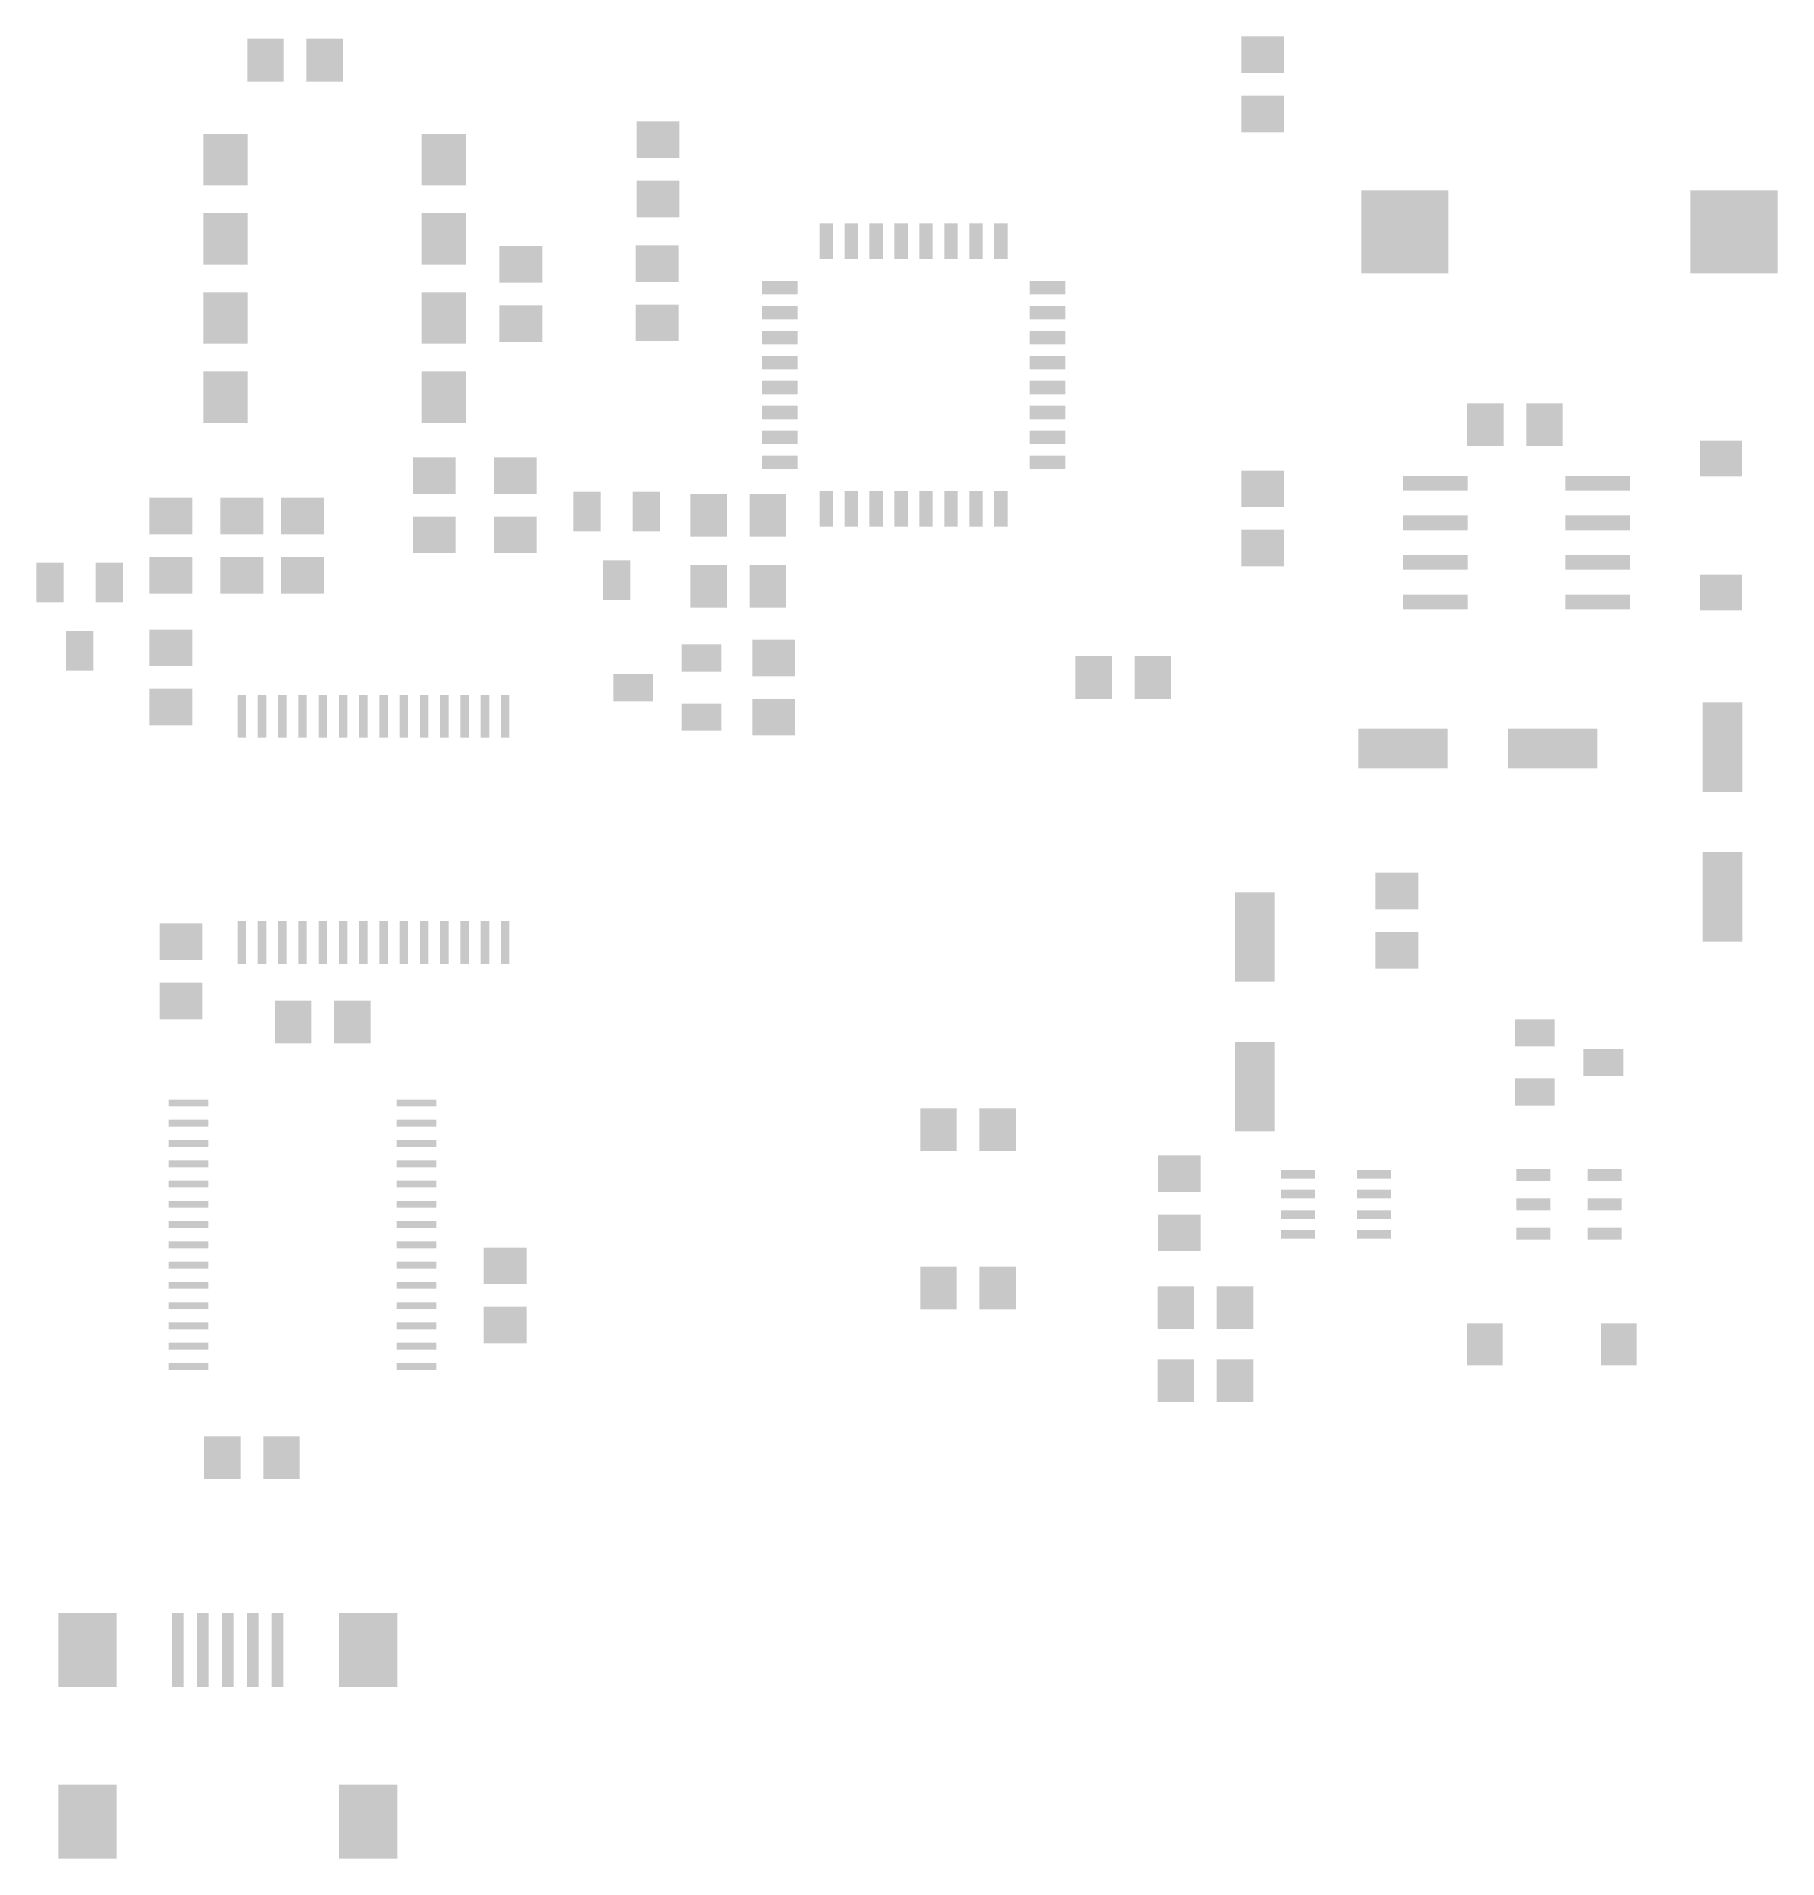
# Model space of a CAD drawing. Extents: x 1.9 to 57.7, y 12.8 to 71.3.
import ezdxf

# ---------------------------------------------------------------- set-up
doc = ezdxf.new("R2010")
doc.units = 0
doc.layers.add('31', color=253, linetype='CONTINUOUS')

# ---------------------------------------------------------------- blocks, each defined once
blk = doc.blocks.new('RECT')
blk.add_solid([(-0.5, -0.5), (0.5, -0.5), (-0.5, 0.5), (0.5, 0.5)])

msp = doc.modelspace()

# ---------------------------------------------------------------- block references
at = {"layer": '31'}
for p, xscale, yscale, rotation in [((9.21, 70.5), 1.173, 1.373, 180), ((11.11, 70.5), 1.173, 1.373, 180), ((41.2, 70.675), 1.173, 1.373, 90), ((41.2, 68.775), 1.173, 1.373, 90), ((21.8, 67.95), 1.173, 1.373, 90), ((7.93, 67.31), 1.653, 1.423, 270), ((14.93, 67.31), 1.653, 1.423, 90), ((21.8, 66.05), 1.173, 1.373, 90), ((45.757, 64.9978), 2.793, 2.663, 180), ((56.317, 64.9978), 2.793, 2.663, 180), ((7.93, 64.77), 1.653, 1.423, 270), ((14.93, 64.77), 1.653, 1.423, 90), ((27.2, 64.6926), 0.4318, 1.143, 180), ((28, 64.6926), 0.4318, 1.143, 180), ((28.8, 64.6926), 0.4318, 1.143, 180), ((29.6, 64.6926), 0.4318, 1.143, 180), ((30.4, 64.6926), 0.4318, 1.143, 180), ((31.2, 64.6926), 0.4318, 1.143, 180), ((32, 64.6926), 0.4318, 1.143, 180), ((32.8, 64.6926), 0.4318, 1.143, 180), ((17.4, 63.95), 1.173, 1.373, 90), ((21.775, 63.975), 1.173, 1.373, 270), ((25.7074, 63.2), 1.143, 0.4318, 180), ((34.2926, 63.2), 1.143, 0.4318, 180), ((7.93, 62.23), 1.653, 1.423, 270), ((14.93, 62.23), 1.653, 1.423, 90), ((17.4, 62.05), 1.173, 1.373, 90), ((21.775, 62.075), 1.173, 1.373, 270), ((25.7074, 62.4), 1.143, 0.4318, 180), ((34.2926, 62.4), 1.143, 0.4318, 180), ((25.7074, 61.6), 1.143, 0.4318, 180), ((34.2926, 61.6), 1.143, 0.4318, 180), ((25.7074, 60.8), 1.143, 0.4318, 180), ((34.2926, 60.8), 1.143, 0.4318, 180), ((7.93, 59.69), 1.653, 1.423, 270), ((14.93, 59.69), 1.653, 1.423, 90), ((25.7074, 60), 1.143, 0.4318, 180), ((34.2926, 60), 1.143, 0.4318, 180), ((25.7074, 59.2), 1.143, 0.4318, 180), ((34.2926, 59.2), 1.143, 0.4318, 180), ((25.7074, 58.4), 1.143, 0.4318, 180), ((34.2926, 58.4), 1.143, 0.4318, 180), ((55.9, 57.725), 1.143, 1.343, 90), ((14.625, 57.175), 1.173, 1.373, 270), ((17.225, 57.175), 1.173, 1.373, 90), ((25.7074, 57.6), 1.143, 0.4318, 180), ((34.2926, 57.6), 1.143, 0.4318, 180), ((41.2, 56.75), 1.173, 1.373, 270), ((46.7396, 56.9294), 0.473, 2.073, 270), ((51.9396, 56.9294), 0.473, 2.073, 270), ((6.175, 55.875), 1.173, 1.373, 270), ((8.45, 55.875), 1.173, 1.373, 270), ((10.4, 55.875), 1.173, 1.373, 90), ((19.525, 56.025), 0.873, 1.273, 180), ((21.425, 56.025), 0.873, 1.273, 180), ((27.2, 56.1074), 0.4318, 1.143, 180), ((28, 56.1074), 0.4318, 1.143, 180), ((28.8, 56.1074), 0.4318, 1.143, 180), ((29.6, 56.1074), 0.4318, 1.143, 180), ((30.4, 56.1074), 0.4318, 1.143, 180), ((31.2, 56.1074), 0.4318, 1.143, 180), ((32, 56.1074), 0.4318, 1.143, 180), ((32.8, 56.1074), 0.4318, 1.143, 180), ((14.625, 55.275), 1.173, 1.373, 270), ((17.225, 55.275), 1.173, 1.373, 90), ((46.7396, 55.6594), 0.473, 2.073, 270), ((51.9396, 55.6594), 0.473, 2.073, 270), ((41.2, 54.85), 1.173, 1.373, 270), ((2.3, 53.75), 0.873, 1.273, 180), ((4.2, 53.75), 0.873, 1.273, 180), ((6.175, 53.975), 1.173, 1.373, 270), ((8.45, 53.975), 1.173, 1.373, 270), ((10.4, 53.975), 1.173, 1.373, 90), ((20.475, 53.825), 0.873, 1.273, 180), ((46.7396, 54.3894), 0.473, 2.073, 270), ((51.9396, 54.3894), 0.473, 2.073, 270), ((23.425, 53.625), 1.173, 1.373, 180), ((25.325, 53.625), 1.173, 1.373, 180), ((55.9, 53.425), 1.143, 1.343, 270), ((46.7396, 53.1194), 0.473, 2.073, 270), ((51.9396, 53.1194), 0.473, 2.073, 270), ((3.25, 51.55), 0.873, 1.273, 180), ((6.175, 51.65), 1.173, 1.373, 270), ((23.2, 51.325), 0.873, 1.273, 90), ((25.5125, 51.325), 1.173, 1.373, 270), ((6.175, 49.75), 1.173, 1.373, 270), ((21, 50.375), 0.873, 1.273, 90), ((8.45, 49.45), 0.273, 1.373, 180), ((9.1, 49.45), 0.273, 1.373, 180), ((9.75, 49.45), 0.273, 1.373, 180), ((10.4, 49.45), 0.273, 1.373, 180), ((11.05, 49.45), 0.273, 1.373, 180), ((11.7, 49.45), 0.273, 1.373, 180), ((12.35, 49.45), 0.273, 1.373, 180), ((13, 49.45), 0.273, 1.373, 180), ((13.65, 49.45), 0.273, 1.373, 180), ((14.3, 49.45), 0.273, 1.373, 180), ((14.95, 49.45), 0.273, 1.373, 180), ((15.6, 49.45), 0.273, 1.373, 180), ((16.25, 49.45), 0.273, 1.373, 180), ((16.9, 49.45), 0.273, 1.373, 180), ((23.2, 49.425), 0.873, 1.273, 90), ((25.5125, 49.425), 1.173, 1.373, 270), ((55.945, 48.4625), 2.873, 1.273, 270), ((45.7, 48.425), 2.873, 1.273, 180), ((50.5, 48.425), 2.873, 1.273, 180), ((55.945, 43.6625), 2.873, 1.273, 270), ((45.5, 43.85), 1.173, 1.373, 90), ((40.95, 42.375), 2.873, 1.273, 90), ((6.5, 42.225), 1.173, 1.373, 270), ((8.45, 42.2), 0.273, 1.373, 180), ((9.1, 42.2), 0.273, 1.373, 180), ((9.75, 42.2), 0.273, 1.373, 180), ((10.4, 42.2), 0.273, 1.373, 180), ((11.05, 42.2), 0.273, 1.373, 180), ((11.7, 42.2), 0.273, 1.373, 180), ((12.35, 42.2), 0.273, 1.373, 180), ((13, 42.2), 0.273, 1.373, 180), ((13.65, 42.2), 0.273, 1.373, 180), ((14.3, 42.2), 0.273, 1.373, 180), ((14.95, 42.2), 0.273, 1.373, 180), ((15.6, 42.2), 0.273, 1.373, 180), ((16.25, 42.2), 0.273, 1.373, 180), ((16.9, 42.2), 0.273, 1.373, 180), ((45.5, 41.95), 1.173, 1.373, 90), ((6.5, 40.325), 1.173, 1.373, 270), ((10.1, 39.65), 1.173, 1.373, 180), ((12, 39.65), 1.173, 1.373, 180), ((49.925, 39.3), 0.873, 1.273, 270), ((40.95, 37.575), 2.873, 1.273, 90), ((52.125, 38.35), 0.873, 1.273, 270), ((49.925, 37.4), 0.873, 1.273, 270), ((6.744, 37.05), 0.221, 1.27, 270), ((14.056, 37.05), 0.221, 1.27, 270), ((6.744, 36.4), 0.221, 1.27, 270), ((14.056, 36.4), 0.221, 1.27, 270), ((6.744, 35.75), 0.221, 1.27, 270), ((14.056, 35.75), 0.221, 1.27, 270), ((6.744, 35.1), 0.221, 1.27, 270), ((14.056, 35.1), 0.221, 1.27, 270), ((38.525, 34.785), 1.173, 1.373, 90), ((6.744, 34.45), 0.221, 1.27, 270), ((14.056, 34.45), 0.221, 1.27, 270), ((42.3308, 34.7652), 1.0922, 0.2794, 180), ((44.7692, 34.7652), 1.0922, 0.2794, 180), ((49.882, 34.7398), 1.0922, 0.381, 180), ((52.168, 34.7398), 1.0922, 0.381, 180), ((6.744, 33.8), 0.221, 1.27, 270), ((14.056, 33.8), 0.221, 1.27, 270), ((42.3308, 34.1302), 1.0922, 0.2794, 180), ((44.7692, 34.1302), 1.0922, 0.2794, 180), ((49.882, 33.8), 1.0922, 0.381, 180), ((52.168, 33.8), 1.0922, 0.381, 180), ((38.525, 32.885), 1.173, 1.373, 90), ((42.3308, 33.4698), 1.0922, 0.2794, 180), ((44.7692, 33.4698), 1.0922, 0.2794, 180), ((6.744, 33.15), 0.221, 1.27, 270), ((14.056, 33.15), 0.221, 1.27, 270), ((42.3308, 32.8348), 1.0922, 0.2794, 180), ((44.7692, 32.8348), 1.0922, 0.2794, 180), ((49.882, 32.8602), 1.0922, 0.381, 180), ((52.168, 32.8602), 1.0922, 0.381, 180), ((6.744, 32.5), 0.221, 1.27, 270), ((14.056, 32.5), 0.221, 1.27, 270), ((16.9, 31.825), 1.173, 1.373, 90), ((6.744, 31.85), 0.221, 1.27, 270), ((14.056, 31.85), 0.221, 1.27, 270), ((30.8, 31.115), 1.173, 1.373, 180), ((32.7, 31.115), 1.173, 1.373, 180), ((6.744, 31.2), 0.221, 1.27, 270), ((14.056, 31.2), 0.221, 1.27, 270), ((38.4125, 30.485), 1.173, 1.373, 180), ((40.3125, 30.485), 1.173, 1.373, 180), ((6.744, 30.55), 0.221, 1.27, 270), ((14.056, 30.55), 0.221, 1.27, 270), ((16.9, 29.925), 1.173, 1.373, 90), ((6.744, 29.9), 0.221, 1.27, 270), ((14.056, 29.9), 0.221, 1.27, 270), ((48.325, 29.31), 1.143, 1.343, 180), ((6.744, 29.25), 0.221, 1.27, 270), ((14.056, 29.25), 0.221, 1.27, 270), ((6.744, 28.6), 0.221, 1.27, 270), ((14.056, 28.6), 0.221, 1.27, 270), ((38.4125, 28.14), 1.173, 1.373, 180), ((40.3125, 28.14), 1.173, 1.373, 180), ((3.5, 19.5), 2.373, 1.873, 90), ((6.4, 19.5), 2.373, 0.373, 90), ((7.2, 19.5), 2.373, 0.373, 90), ((8, 19.5), 2.373, 0.373, 90), ((8.8, 19.5), 2.373, 0.373, 90), ((9.6, 19.5), 2.373, 0.373, 90), ((12.5, 19.5), 2.373, 1.873, 90), ((3.5, 14), 2.373, 1.873, 90), ((12.5, 14), 2.373, 1.873, 90)]:
    msp.add_blockref('RECT', p, dxfattribs=dict(at, xscale=xscale, yscale=yscale, rotation=rotation))
for p, xscale, yscale in [((48.3388, 58.809), 1.173, 1.373), ((50.2388, 58.809), 1.173, 1.373), ((23.425, 55.9), 1.173, 1.373), ((25.325, 55.9), 1.173, 1.373), ((35.775, 50.7), 1.173, 1.373), ((37.675, 50.7), 1.173, 1.373), ((30.8, 36.195), 1.173, 1.373), ((32.7, 36.195), 1.173, 1.373), ((52.625, 29.31), 1.143, 1.343), ((7.825, 25.675), 1.173, 1.373), ((9.725, 25.675), 1.173, 1.373)]:
    msp.add_blockref('RECT', p, dxfattribs=dict(at, xscale=xscale, yscale=yscale))

doc.saveas('drawing.dxf')
